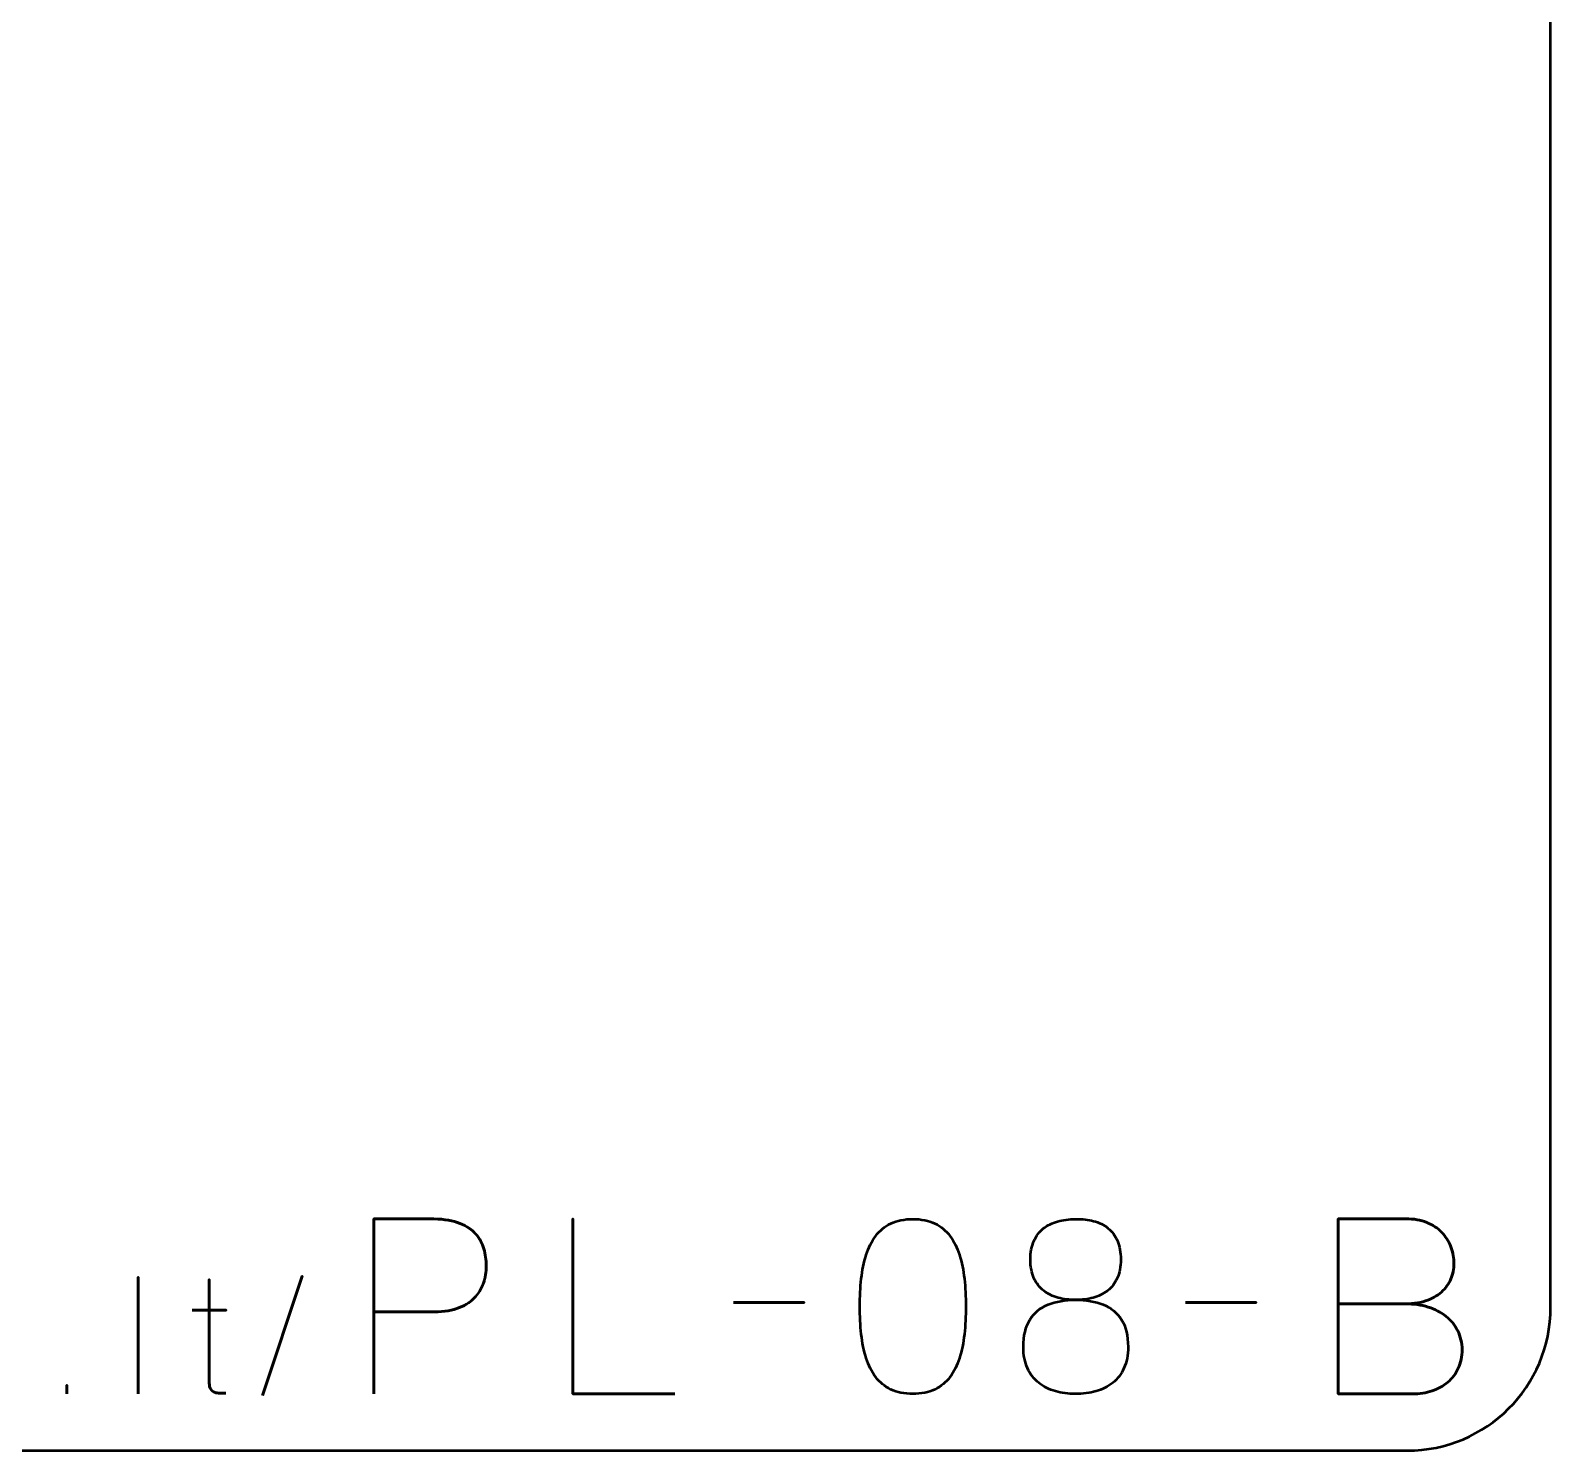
# Model space of a CAD drawing. Header units: centimetres. Extents: x -21 to 0, y -29.7 to 0.
# Drawn here: x -5.3 to 0, y -29.7 to -24.75 of the extents above; entities that cross this region are included whole.
import ezdxf

# ---------------------------------------------------------------- set-up
doc = ezdxf.new("R2010")
doc.units = ezdxf.units.CM
doc.header["$MEASUREMENT"] = 0
doc.layers.add('Layer 1', color=7, linetype='Continuous')

msp = doc.modelspace()

# ---------------------------------------------------------------- linework, layer by layer
at = {"layer": 'Layer 1', "color": 22, "lineweight": 53}
msp.add_open_spline([(-21.00003, -29.19996), (-21.00003, -29.19996), (-21.00003, -0.49992), (-21.00003, -0.49992), (-21.00003, -0.49992), (-21.00003, -0.22295), (-20.77694, 0.00004), (-20.49994, 0.00004), (-20.49994, 0.00004), (-20.49994, 0.00004), (-0.50008, 0.00004), (-0.50008, 0.00004), (-0.50008, 0.00004), (-0.22294, 0.00004), (0.00002, -0.22295), (0.00002, -0.49992), (0.00002, -0.49992), (0.00002, -0.49992), (0.00002, -29.19996), (0.00002, -29.19996), (0.00002, -29.19996), (0.00002, -29.47696), (-0.22294, -29.70005), (-0.50008, -29.70005), (-0.50008, -29.70005), (-0.50008, -29.70005), (-20.49994, -29.70005), (-20.49994, -29.70005), (-20.49994, -29.70005), (-20.77694, -29.70005), (-21.00003, -29.47696), (-21.00003, -29.19996)], degree=3, knots=[0, 0, 0, 0, 0.125, 0.125, 0.125, 0.125, 0.25, 0.25, 0.25, 0.25, 0.375, 0.375, 0.375, 0.375, 0.5, 0.5, 0.5, 0.5, 0.625, 0.625, 0.625, 0.625, 0.75, 0.75, 0.75, 0.75, 0.875, 0.875, 0.875, 0.875, 1, 1, 1, 1], dxfattribs=at)
at = {"layer": 'Layer 1', "color": 30, "lineweight": 53}
for points, knots in [([(-4.10046, -29.50247), (-4.10046, -29.50247), (-4.10046, -28.89202), (-4.10046, -28.89202), (-4.10046, -28.89202), (-4.10046, -28.89202), (-3.90573, -28.89202), (-3.90573, -28.89202), (-3.90573, -28.89202), (-3.86678, -28.89216), (-3.83475, -28.89654), (-3.80949, -28.905), (-3.80949, -28.905), (-3.78437, -28.91333), (-3.76461, -28.9249), (-3.75036, -28.93958), (-3.75036, -28.93958), (-3.73611, -28.95411), (-3.72595, -28.97076), (-3.71974, -28.98953), (-3.71974, -28.98953), (-3.71367, -29.0083), (-3.71014, -29.02791), (-3.7093, -29.04865), (-3.7093, -29.04865), (-3.70831, -29.0694), (-3.71071, -29.08972), (-3.71635, -29.10947), (-3.71635, -29.10947), (-3.72214, -29.12923), (-3.73188, -29.14715), (-3.74585, -29.16324), (-3.74585, -29.16324), (-3.75967, -29.17932), (-3.77844, -29.19217), (-3.80201, -29.20162), (-3.80201, -29.20162), (-3.82557, -29.21122), (-3.85478, -29.21601), (-3.88964, -29.2163), (-3.88964, -29.2163), (-3.88964, -29.2163), (-4.10046, -29.2163), (-4.10046, -29.2163), (-4.10046, -29.2163), (-4.10046, -29.2163), (-3.88964, -29.2163), (-3.88964, -29.2163), (-3.88964, -29.2163), (-3.85549, -29.21601), (-3.82656, -29.21122), (-3.80314, -29.20162), (-3.80314, -29.20162), (-3.77957, -29.19217), (-3.7608, -29.17932), (-3.74669, -29.16324), (-3.74669, -29.16324), (-3.73272, -29.14715), (-3.7227, -29.12923), (-3.71678, -29.10947), (-3.71678, -29.10947), (-3.71085, -29.08972), (-3.70831, -29.0694), (-3.7093, -29.04865), (-3.7093, -29.04865), (-3.71014, -29.02791), (-3.71367, -29.0083), (-3.72002, -28.98953), (-3.72002, -28.98953), (-3.72623, -28.97076), (-3.73667, -28.95411), (-3.75093, -28.93958), (-3.75093, -28.93958), (-3.76532, -28.9249), (-3.78507, -28.91333), (-3.81019, -28.905), (-3.81019, -28.905), (-3.83545, -28.89654), (-3.8672, -28.89216), (-3.90573, -28.89202), (-3.90573, -28.89202), (-3.90573, -28.89202), (-4.10046, -28.89202), (-4.10046, -28.89202), (-4.10046, -28.89202), (-4.10046, -28.89202), (-4.10046, -29.50247), (-4.10046, -29.50247)], [0, 0, 0, 0, 0.0454545, 0.0454545, 0.0454545, 0.0454545, 0.0909091, 0.0909091, 0.0909091, 0.0909091, 0.1363636, 0.1363636, 0.1363636, 0.1363636, 0.1818182, 0.1818182, 0.1818182, 0.1818182, 0.2272727, 0.2272727, 0.2272727, 0.2272727, 0.2727273, 0.2727273, 0.2727273, 0.2727273, 0.3181818, 0.3181818, 0.3181818, 0.3181818, 0.3636364, 0.3636364, 0.3636364, 0.3636364, 0.4090909, 0.4090909, 0.4090909, 0.4090909, 0.4545455, 0.4545455, 0.4545455, 0.4545455, 0.5, 0.5, 0.5, 0.5, 0.5454545, 0.5454545, 0.5454545, 0.5454545, 0.5909091, 0.5909091, 0.5909091, 0.5909091, 0.6363636, 0.6363636, 0.6363636, 0.6363636, 0.6818182, 0.6818182, 0.6818182, 0.6818182, 0.7272727, 0.7272727, 0.7272727, 0.7272727, 0.7727273, 0.7727273, 0.7727273, 0.7727273, 0.8181818, 0.8181818, 0.8181818, 0.8181818, 0.8636364, 0.8636364, 0.8636364, 0.8636364, 0.9090909, 0.9090909, 0.9090909, 0.9090909, 0.9545455, 0.9545455, 0.9545455, 0.9545455, 1, 1, 1, 1]), ([(-3.05143, -29.50247), (-3.05143, -29.50247), (-3.40788, -29.50247), (-3.40788, -29.50247), (-3.40788, -29.50247), (-3.40788, -29.50247), (-3.40788, -28.89202), (-3.40788, -28.89202), (-3.40788, -28.89202), (-3.40788, -28.89202), (-3.40788, -29.50247), (-3.40788, -29.50247), (-3.40788, -29.50247), (-3.40788, -29.50247), (-3.05143, -29.50247), (-3.05143, -29.50247)], [0, 0, 0, 0, 0.25, 0.25, 0.25, 0.25, 0.5, 0.5, 0.5, 0.5, 0.75, 0.75, 0.75, 0.75, 1, 1, 1, 1]), ([(-2.22254, -29.50247), (-2.1929, -29.50233), (-2.16736, -29.49711), (-2.14605, -29.48695), (-2.14605, -29.48695), (-2.12489, -29.47679), (-2.10725, -29.46225), (-2.09314, -29.44377), (-2.09314, -29.44377), (-2.07917, -29.42514), (-2.06816, -29.40313), (-2.05997, -29.37773), (-2.05997, -29.37773), (-2.05193, -29.35233), (-2.04615, -29.32453), (-2.0429, -29.29405), (-2.0429, -29.29405), (-2.03951, -29.26357), (-2.03782, -29.23154), (-2.03796, -29.19767), (-2.03796, -29.19767), (-2.03782, -29.16394), (-2.03951, -29.13191), (-2.0429, -29.10157), (-2.0429, -29.10157), (-2.04615, -29.07123), (-2.05193, -29.04329), (-2.05997, -29.01789), (-2.05997, -29.01789), (-2.06816, -28.99263), (-2.07917, -28.97062), (-2.09314, -28.95185), (-2.09314, -28.95185), (-2.10725, -28.93323), (-2.12489, -28.91869), (-2.14605, -28.90853), (-2.14605, -28.90853), (-2.16736, -28.89823), (-2.1929, -28.89301), (-2.22254, -28.89287), (-2.22254, -28.89287), (-2.25217, -28.89301), (-2.27771, -28.89823), (-2.29902, -28.90853), (-2.29902, -28.90853), (-2.32018, -28.91869), (-2.33782, -28.93323), (-2.35193, -28.95185), (-2.35193, -28.95185), (-2.36591, -28.97062), (-2.37691, -28.99263), (-2.3851, -29.01789), (-2.3851, -29.01789), (-2.39314, -29.04329), (-2.39893, -29.07123), (-2.40217, -29.10157), (-2.40217, -29.10157), (-2.40556, -29.13191), (-2.40725, -29.16394), (-2.40711, -29.19767), (-2.40711, -29.19767), (-2.40725, -29.23154), (-2.40556, -29.26357), (-2.40217, -29.29405), (-2.40217, -29.29405), (-2.39893, -29.32453), (-2.39314, -29.35233), (-2.3851, -29.37773), (-2.3851, -29.37773), (-2.37691, -29.40313), (-2.36591, -29.42514), (-2.35193, -29.44377), (-2.35193, -29.44377), (-2.33782, -29.46225), (-2.32018, -29.47679), (-2.29902, -29.48695), (-2.29902, -29.48695), (-2.27771, -29.49711), (-2.25217, -29.50233), (-2.22254, -29.50247)], [0, 0, 0, 0, 0.05, 0.05, 0.05, 0.05, 0.1, 0.1, 0.1, 0.1, 0.15, 0.15, 0.15, 0.15, 0.2, 0.2, 0.2, 0.2, 0.25, 0.25, 0.25, 0.25, 0.3, 0.3, 0.3, 0.3, 0.35, 0.35, 0.35, 0.35, 0.4, 0.4, 0.4, 0.4, 0.45, 0.45, 0.45, 0.45, 0.5, 0.5, 0.5, 0.5, 0.55, 0.55, 0.55, 0.55, 0.6, 0.6, 0.6, 0.6, 0.65, 0.65, 0.65, 0.65, 0.7, 0.7, 0.7, 0.7, 0.75, 0.75, 0.75, 0.75, 0.8, 0.8, 0.8, 0.8, 0.85, 0.85, 0.85, 0.85, 0.9, 0.9, 0.9, 0.9, 0.95, 0.95, 0.95, 0.95, 1, 1, 1, 1]), ([(-2.22254, -29.50247), (-2.1929, -29.50233), (-2.16736, -29.49711), (-2.14605, -29.48695), (-2.14605, -29.48695), (-2.12489, -29.47679), (-2.10725, -29.46225), (-2.09314, -29.44377), (-2.09314, -29.44377), (-2.07917, -29.42514), (-2.06816, -29.40313), (-2.05997, -29.37773), (-2.05997, -29.37773), (-2.05193, -29.35233), (-2.04615, -29.32453), (-2.0429, -29.29405), (-2.0429, -29.29405), (-2.03951, -29.26357), (-2.03782, -29.23154), (-2.03796, -29.19767), (-2.03796, -29.19767), (-2.03782, -29.16394), (-2.03951, -29.13191), (-2.0429, -29.10157), (-2.0429, -29.10157), (-2.04615, -29.07123), (-2.05193, -29.04329), (-2.05997, -29.01789), (-2.05997, -29.01789), (-2.06816, -28.99263), (-2.07917, -28.97062), (-2.09314, -28.95185), (-2.09314, -28.95185), (-2.10725, -28.93323), (-2.12489, -28.91869), (-2.14605, -28.90853), (-2.14605, -28.90853), (-2.16736, -28.89823), (-2.1929, -28.89301), (-2.22254, -28.89287), (-2.22254, -28.89287), (-2.25217, -28.89301), (-2.27771, -28.89823), (-2.29902, -28.90853), (-2.29902, -28.90853), (-2.32018, -28.91869), (-2.33782, -28.93323), (-2.35193, -28.95185), (-2.35193, -28.95185), (-2.36591, -28.97062), (-2.37691, -28.99263), (-2.3851, -29.01789), (-2.3851, -29.01789), (-2.39314, -29.04329), (-2.39893, -29.07123), (-2.40217, -29.10157), (-2.40217, -29.10157), (-2.40556, -29.13191), (-2.40725, -29.16394), (-2.40711, -29.19767), (-2.40711, -29.19767), (-2.40725, -29.23154), (-2.40556, -29.26357), (-2.40217, -29.29405), (-2.40217, -29.29405), (-2.39893, -29.32453), (-2.39314, -29.35233), (-2.3851, -29.37773), (-2.3851, -29.37773), (-2.37691, -29.40313), (-2.36591, -29.42514), (-2.35193, -29.44377), (-2.35193, -29.44377), (-2.33782, -29.46225), (-2.32018, -29.47679), (-2.29902, -29.48695), (-2.29902, -29.48695), (-2.27771, -29.49711), (-2.25217, -29.50233), (-2.22254, -29.50247)], [0, 0, 0, 0, 0.05, 0.05, 0.05, 0.05, 0.1, 0.1, 0.1, 0.1, 0.15, 0.15, 0.15, 0.15, 0.2, 0.2, 0.2, 0.2, 0.25, 0.25, 0.25, 0.25, 0.3, 0.3, 0.3, 0.3, 0.35, 0.35, 0.35, 0.35, 0.4, 0.4, 0.4, 0.4, 0.45, 0.45, 0.45, 0.45, 0.5, 0.5, 0.5, 0.5, 0.55, 0.55, 0.55, 0.55, 0.6, 0.6, 0.6, 0.6, 0.65, 0.65, 0.65, 0.65, 0.7, 0.7, 0.7, 0.7, 0.75, 0.75, 0.75, 0.75, 0.8, 0.8, 0.8, 0.8, 0.85, 0.85, 0.85, 0.85, 0.9, 0.9, 0.9, 0.9, 0.95, 0.95, 0.95, 0.95, 1, 1, 1, 1]), ([(-1.65527, -29.17481), (-1.63353, -29.17481), (-1.61321, -29.17227), (-1.59416, -29.16719), (-1.59416, -29.16719), (-1.57526, -29.16197), (-1.5586, -29.15378), (-1.54407, -29.14264), (-1.54407, -29.14264), (-1.52968, -29.13149), (-1.51839, -29.11695), (-1.5102, -29.09903), (-1.5102, -29.09903), (-1.50202, -29.08125), (-1.49793, -29.05966), (-1.49778, -29.03426), (-1.49778, -29.03426), (-1.49793, -29.00886), (-1.50188, -28.98713), (-1.50964, -28.96907), (-1.50964, -28.96907), (-1.5174, -28.95101), (-1.52841, -28.93619), (-1.54252, -28.92476), (-1.54252, -28.92476), (-1.55663, -28.91347), (-1.57328, -28.90514), (-1.59247, -28.89992), (-1.59247, -28.89992), (-1.61152, -28.8947), (-1.63255, -28.89244), (-1.65527, -28.89287), (-1.65527, -28.89287), (-1.67798, -28.89315), (-1.69901, -28.89611), (-1.71806, -28.90133), (-1.71806, -28.90133), (-1.73725, -28.9067), (-1.7539, -28.91488), (-1.76801, -28.92603), (-1.76801, -28.92603), (-1.78212, -28.93718), (-1.79313, -28.95171), (-1.80089, -28.96949), (-1.80089, -28.96949), (-1.80865, -28.98741), (-1.81261, -29.00886), (-1.81275, -29.03426), (-1.81275, -29.03426), (-1.81261, -29.05966), (-1.80851, -29.08125), (-1.80033, -29.09903), (-1.80033, -29.09903), (-1.79214, -29.11695), (-1.78085, -29.13149), (-1.76632, -29.14264), (-1.76632, -29.14264), (-1.75193, -29.15378), (-1.73528, -29.16197), (-1.71637, -29.16719), (-1.71637, -29.16719), (-1.69732, -29.17227), (-1.677, -29.17481), (-1.65527, -29.17481)], [0, 0, 0, 0, 0.0625, 0.0625, 0.0625, 0.0625, 0.125, 0.125, 0.125, 0.125, 0.1875, 0.1875, 0.1875, 0.1875, 0.25, 0.25, 0.25, 0.25, 0.3125, 0.3125, 0.3125, 0.3125, 0.375, 0.375, 0.375, 0.375, 0.4375, 0.4375, 0.4375, 0.4375, 0.5, 0.5, 0.5, 0.5, 0.5625, 0.5625, 0.5625, 0.5625, 0.625, 0.625, 0.625, 0.625, 0.6875, 0.6875, 0.6875, 0.6875, 0.75, 0.75, 0.75, 0.75, 0.8125, 0.8125, 0.8125, 0.8125, 0.875, 0.875, 0.875, 0.875, 0.9375, 0.9375, 0.9375, 0.9375, 1, 1, 1, 1]), ([(-1.65527, -29.17481), (-1.63353, -29.17481), (-1.61321, -29.17227), (-1.59416, -29.16719), (-1.59416, -29.16719), (-1.57526, -29.16197), (-1.5586, -29.15378), (-1.54407, -29.14264), (-1.54407, -29.14264), (-1.52968, -29.13149), (-1.51839, -29.11695), (-1.5102, -29.09903), (-1.5102, -29.09903), (-1.50202, -29.08125), (-1.49793, -29.05966), (-1.49778, -29.03426), (-1.49778, -29.03426), (-1.49793, -29.00886), (-1.50188, -28.98713), (-1.50964, -28.96907), (-1.50964, -28.96907), (-1.5174, -28.95101), (-1.52841, -28.93619), (-1.54252, -28.92476), (-1.54252, -28.92476), (-1.55663, -28.91347), (-1.57328, -28.90514), (-1.59247, -28.89992), (-1.59247, -28.89992), (-1.61152, -28.8947), (-1.63255, -28.89244), (-1.65527, -28.89287), (-1.65527, -28.89287), (-1.67798, -28.89315), (-1.69901, -28.89611), (-1.71806, -28.90133), (-1.71806, -28.90133), (-1.73725, -28.9067), (-1.7539, -28.91488), (-1.76801, -28.92603), (-1.76801, -28.92603), (-1.78212, -28.93718), (-1.79313, -28.95171), (-1.80089, -28.96949), (-1.80089, -28.96949), (-1.80865, -28.98741), (-1.81261, -29.00886), (-1.81275, -29.03426), (-1.81275, -29.03426), (-1.81261, -29.05966), (-1.80851, -29.08125), (-1.80033, -29.09903), (-1.80033, -29.09903), (-1.79214, -29.11695), (-1.78085, -29.13149), (-1.76632, -29.14264), (-1.76632, -29.14264), (-1.75193, -29.15378), (-1.73528, -29.16197), (-1.71637, -29.16719), (-1.71637, -29.16719), (-1.69732, -29.17227), (-1.677, -29.17481), (-1.65527, -29.17481)], [0, 0, 0, 0, 0.0625, 0.0625, 0.0625, 0.0625, 0.125, 0.125, 0.125, 0.125, 0.1875, 0.1875, 0.1875, 0.1875, 0.25, 0.25, 0.25, 0.25, 0.3125, 0.3125, 0.3125, 0.3125, 0.375, 0.375, 0.375, 0.375, 0.4375, 0.4375, 0.4375, 0.4375, 0.5, 0.5, 0.5, 0.5, 0.5625, 0.5625, 0.5625, 0.5625, 0.625, 0.625, 0.625, 0.625, 0.6875, 0.6875, 0.6875, 0.6875, 0.75, 0.75, 0.75, 0.75, 0.8125, 0.8125, 0.8125, 0.8125, 0.875, 0.875, 0.875, 0.875, 0.9375, 0.9375, 0.9375, 0.9375, 1, 1, 1, 1]), ([(-0.74086, -29.18836), (-0.74086, -29.18836), (-0.50633, -29.18836), (-0.50633, -29.18836), (-0.50633, -29.18836), (-0.47585, -29.18821), (-0.44989, -29.18398), (-0.42801, -29.17566), (-0.42801, -29.17566), (-0.40628, -29.16747), (-0.38864, -29.15632), (-0.37496, -29.14235), (-0.37496, -29.14235), (-0.36127, -29.12838), (-0.35139, -29.11258), (-0.34518, -29.09508), (-0.34518, -29.09508), (-0.33911, -29.07772), (-0.33629, -29.05966), (-0.337, -29.04103), (-0.337, -29.04103), (-0.33784, -29.02241), (-0.3418, -29.00435), (-0.34885, -28.98671), (-0.34885, -28.98671), (-0.35577, -28.96907), (-0.36621, -28.95312), (-0.3799, -28.93887), (-0.3799, -28.93887), (-0.39358, -28.92462), (-0.41066, -28.91333), (-0.4314, -28.905), (-0.4314, -28.905), (-0.45214, -28.89654), (-0.47656, -28.89216), (-0.50464, -28.89202), (-0.50464, -28.89202), (-0.50464, -28.89202), (-0.74086, -28.89202), (-0.74086, -28.89202), (-0.74086, -28.89202), (-0.74086, -28.89202), (-0.74086, -29.50247), (-0.74086, -29.50247), (-0.74086, -29.50247), (-0.74086, -29.50247), (-0.48093, -29.50247), (-0.48093, -29.50247), (-0.48093, -29.50247), (-0.45666, -29.50247), (-0.43408, -29.49894), (-0.4132, -29.49203), (-0.4132, -29.49203), (-0.39231, -29.48497), (-0.37411, -29.47495), (-0.35831, -29.46155), (-0.35831, -29.46155), (-0.34264, -29.44828), (-0.33037, -29.4322), (-0.32162, -29.41315), (-0.32162, -29.41315), (-0.31287, -29.3941), (-0.30835, -29.37251), (-0.30821, -29.34838), (-0.30821, -29.34838), (-0.30878, -29.3241), (-0.31386, -29.30223), (-0.32359, -29.28262), (-0.32359, -29.28262), (-0.33333, -29.263), (-0.34688, -29.24621), (-0.36437, -29.2321), (-0.36437, -29.2321), (-0.38187, -29.21813), (-0.40276, -29.20726), (-0.42674, -29.19979), (-0.42674, -29.19979), (-0.45073, -29.19231), (-0.47726, -29.1885), (-0.50633, -29.18836), (-0.50633, -29.18836), (-0.47726, -29.1885), (-0.45073, -29.19231), (-0.42674, -29.19979), (-0.42674, -29.19979), (-0.40276, -29.20726), (-0.38187, -29.21813), (-0.36437, -29.2321), (-0.36437, -29.2321), (-0.34688, -29.24621), (-0.33333, -29.263), (-0.32359, -29.28262), (-0.32359, -29.28262), (-0.31386, -29.30223), (-0.30878, -29.3241), (-0.30821, -29.34838), (-0.30821, -29.34838), (-0.30835, -29.37251), (-0.31287, -29.3941), (-0.32162, -29.41315), (-0.32162, -29.41315), (-0.33037, -29.4322), (-0.34264, -29.44828), (-0.35831, -29.46155), (-0.35831, -29.46155), (-0.37411, -29.47495), (-0.39231, -29.48497), (-0.4132, -29.49203), (-0.4132, -29.49203), (-0.43408, -29.49894), (-0.45666, -29.50247), (-0.48093, -29.50247), (-0.48093, -29.50247), (-0.48093, -29.50247), (-0.74086, -29.50247), (-0.74086, -29.50247), (-0.74086, -29.50247), (-0.74086, -29.50247), (-0.74086, -28.89202), (-0.74086, -28.89202), (-0.74086, -28.89202), (-0.74086, -28.89202), (-0.50464, -28.89202), (-0.50464, -28.89202), (-0.50464, -28.89202), (-0.47656, -28.89216), (-0.45214, -28.89654), (-0.4314, -28.905), (-0.4314, -28.905), (-0.41066, -28.91333), (-0.39358, -28.92462), (-0.3799, -28.93887), (-0.3799, -28.93887), (-0.36621, -28.95312), (-0.35577, -28.96907), (-0.34885, -28.98671), (-0.34885, -28.98671), (-0.3418, -29.00435), (-0.33784, -29.02241), (-0.337, -29.04103), (-0.337, -29.04103), (-0.33629, -29.05966), (-0.33911, -29.07772), (-0.34518, -29.09508), (-0.34518, -29.09508), (-0.35139, -29.11258), (-0.36127, -29.12838), (-0.37496, -29.14235), (-0.37496, -29.14235), (-0.38864, -29.15632), (-0.40628, -29.16747), (-0.42801, -29.17566), (-0.42801, -29.17566), (-0.44989, -29.18398), (-0.47585, -29.18821), (-0.50633, -29.18836), (-0.50633, -29.18836), (-0.50633, -29.18836), (-0.74086, -29.18836), (-0.74086, -29.18836)], [0, 0, 0, 0, 0.025, 0.025, 0.025, 0.025, 0.05, 0.05, 0.05, 0.05, 0.075, 0.075, 0.075, 0.075, 0.1, 0.1, 0.1, 0.1, 0.125, 0.125, 0.125, 0.125, 0.15, 0.15, 0.15, 0.15, 0.175, 0.175, 0.175, 0.175, 0.2, 0.2, 0.2, 0.2, 0.225, 0.225, 0.225, 0.225, 0.25, 0.25, 0.25, 0.25, 0.275, 0.275, 0.275, 0.275, 0.3, 0.3, 0.3, 0.3, 0.325, 0.325, 0.325, 0.325, 0.35, 0.35, 0.35, 0.35, 0.375, 0.375, 0.375, 0.375, 0.4, 0.4, 0.4, 0.4, 0.425, 0.425, 0.425, 0.425, 0.45, 0.45, 0.45, 0.45, 0.475, 0.475, 0.475, 0.475, 0.5, 0.5, 0.5, 0.5, 0.525, 0.525, 0.525, 0.525, 0.55, 0.55, 0.55, 0.55, 0.575, 0.575, 0.575, 0.575, 0.6, 0.6, 0.6, 0.6, 0.625, 0.625, 0.625, 0.625, 0.65, 0.65, 0.65, 0.65, 0.675, 0.675, 0.675, 0.675, 0.7, 0.7, 0.7, 0.7, 0.725, 0.725, 0.725, 0.725, 0.75, 0.75, 0.75, 0.75, 0.775, 0.775, 0.775, 0.775, 0.8, 0.8, 0.8, 0.8, 0.825, 0.825, 0.825, 0.825, 0.85, 0.85, 0.85, 0.85, 0.875, 0.875, 0.875, 0.875, 0.9, 0.9, 0.9, 0.9, 0.925, 0.925, 0.925, 0.925, 0.95, 0.95, 0.95, 0.95, 0.975, 0.975, 0.975, 0.975, 1, 1, 1, 1]), ([(-4.92173, -29.50247), (-4.92173, -29.50247), (-4.92173, -29.09551), (-4.92173, -29.09551), (-4.92173, -29.09551), (-4.92173, -29.09551), (-4.92173, -29.50247), (-4.92173, -29.50247)], [0, 0, 0, 0, 0.5, 0.5, 0.5, 0.5, 1, 1, 1, 1]), ([(-4.61693, -29.49965), (-4.62389, -29.50021), (-4.63085, -29.5004), (-4.63763, -29.50021), (-4.63763, -29.50021), (-4.6444, -29.50002), (-4.65052, -29.49899), (-4.65607, -29.49692), (-4.65607, -29.49692), (-4.66162, -29.49494), (-4.66604, -29.49137), (-4.66942, -29.48629), (-4.66942, -29.48629), (-4.67272, -29.48121), (-4.67441, -29.47397), (-4.6745, -29.46465), (-4.6745, -29.46465), (-4.6745, -29.46023), (-4.6745, -29.45271), (-4.6745, -29.44217), (-4.6745, -29.44217), (-4.6745, -29.43154), (-4.6745, -29.41874), (-4.6745, -29.4036), (-4.6745, -29.4036), (-4.6745, -29.38845), (-4.6745, -29.3719), (-4.6745, -29.35393), (-4.6745, -29.35393), (-4.6745, -29.33596), (-4.6745, -29.31743), (-4.6745, -29.29824), (-4.6745, -29.29824), (-4.6745, -29.27905), (-4.6745, -29.26014), (-4.6745, -29.24142), (-4.6745, -29.24142), (-4.6745, -29.2227), (-4.6745, -29.2051), (-4.6745, -29.18855), (-4.6745, -29.18855), (-4.6745, -29.17199), (-4.6745, -29.15731), (-4.6745, -29.14462), (-4.6745, -29.14462), (-4.6745, -29.13182), (-4.6745, -29.12185), (-4.6745, -29.11451), (-4.6745, -29.11451), (-4.6745, -29.10727), (-4.6745, -29.1035), (-4.6745, -29.10341), (-4.6745, -29.10341), (-4.6745, -29.1035), (-4.6745, -29.10727), (-4.6745, -29.11451), (-4.6745, -29.11451), (-4.6745, -29.12185), (-4.6745, -29.13182), (-4.6745, -29.14462), (-4.6745, -29.14462), (-4.6745, -29.15731), (-4.6745, -29.17199), (-4.6745, -29.18855), (-4.6745, -29.18855), (-4.6745, -29.2051), (-4.6745, -29.2227), (-4.6745, -29.24142), (-4.6745, -29.24142), (-4.6745, -29.26014), (-4.6745, -29.27905), (-4.6745, -29.29824), (-4.6745, -29.29824), (-4.6745, -29.31743), (-4.6745, -29.33596), (-4.6745, -29.35393), (-4.6745, -29.35393), (-4.6745, -29.3719), (-4.6745, -29.38845), (-4.6745, -29.4036), (-4.6745, -29.4036), (-4.6745, -29.41874), (-4.6745, -29.43154), (-4.6745, -29.44217), (-4.6745, -29.44217), (-4.6745, -29.45271), (-4.6745, -29.46023), (-4.6745, -29.46465), (-4.6745, -29.46465), (-4.67441, -29.47397), (-4.67272, -29.48121), (-4.66942, -29.48629), (-4.66942, -29.48629), (-4.66604, -29.49137), (-4.66162, -29.49494), (-4.65607, -29.49692), (-4.65607, -29.49692), (-4.65052, -29.49899), (-4.6444, -29.50002), (-4.63763, -29.50021), (-4.63763, -29.50021), (-4.63085, -29.5004), (-4.62389, -29.50021), (-4.61693, -29.49965)], [0, 0, 0, 0, 0.0384615, 0.0384615, 0.0384615, 0.0384615, 0.0769231, 0.0769231, 0.0769231, 0.0769231, 0.1153846, 0.1153846, 0.1153846, 0.1153846, 0.1538462, 0.1538462, 0.1538462, 0.1538462, 0.1923077, 0.1923077, 0.1923077, 0.1923077, 0.2307692, 0.2307692, 0.2307692, 0.2307692, 0.2692308, 0.2692308, 0.2692308, 0.2692308, 0.3076923, 0.3076923, 0.3076923, 0.3076923, 0.3461538, 0.3461538, 0.3461538, 0.3461538, 0.3846154, 0.3846154, 0.3846154, 0.3846154, 0.4230769, 0.4230769, 0.4230769, 0.4230769, 0.4615385, 0.4615385, 0.4615385, 0.4615385, 0.5, 0.5, 0.5, 0.5, 0.5384615, 0.5384615, 0.5384615, 0.5384615, 0.5769231, 0.5769231, 0.5769231, 0.5769231, 0.6153846, 0.6153846, 0.6153846, 0.6153846, 0.6538462, 0.6538462, 0.6538462, 0.6538462, 0.6923077, 0.6923077, 0.6923077, 0.6923077, 0.7307692, 0.7307692, 0.7307692, 0.7307692, 0.7692308, 0.7692308, 0.7692308, 0.7692308, 0.8076923, 0.8076923, 0.8076923, 0.8076923, 0.8461538, 0.8461538, 0.8461538, 0.8461538, 0.8846154, 0.8846154, 0.8846154, 0.8846154, 0.9230769, 0.9230769, 0.9230769, 0.9230769, 0.9615385, 0.9615385, 0.9615385, 0.9615385, 1, 1, 1, 1]), ([(-4.4888, -29.50811), (-4.4888, -29.50811), (-4.35051, -29.09156), (-4.35051, -29.09156), (-4.35051, -29.09156), (-4.35051, -29.09156), (-4.4888, -29.50811), (-4.4888, -29.50811)], [0, 0, 0, 0, 0.5, 0.5, 0.5, 0.5, 1, 1, 1, 1]), ([(-2.84738, -29.18328), (-2.84738, -29.18328), (-2.601, -29.18328), (-2.601, -29.18328), (-2.601, -29.18328), (-2.601, -29.18328), (-2.84738, -29.18328), (-2.84738, -29.18328)], [0, 0, 0, 0, 0.5, 0.5, 0.5, 0.5, 1, 1, 1, 1]), ([(-1.65527, -29.50247), (-1.62987, -29.50247), (-1.60616, -29.49951), (-1.58415, -29.4933), (-1.58415, -29.4933), (-1.56213, -29.48709), (-1.5428, -29.47735), (-1.52601, -29.46409), (-1.52601, -29.46409), (-1.50936, -29.45096), (-1.49623, -29.43403), (-1.48678, -29.41315), (-1.48678, -29.41315), (-1.47732, -29.3924), (-1.47253, -29.36743), (-1.47238, -29.33822), (-1.47238, -29.33822), (-1.47267, -29.29941), (-1.48029, -29.26794), (-1.49539, -29.24395), (-1.49539, -29.24395), (-1.51049, -29.21982), (-1.53165, -29.20233), (-1.55889, -29.19118), (-1.55889, -29.19118), (-1.58626, -29.18017), (-1.61829, -29.17467), (-1.65527, -29.17481), (-1.65527, -29.17481), (-1.6921, -29.17467), (-1.72427, -29.18017), (-1.75136, -29.19118), (-1.75136, -29.19118), (-1.7786, -29.20233), (-1.79962, -29.21982), (-1.81458, -29.24395), (-1.81458, -29.24395), (-1.82954, -29.26794), (-1.83716, -29.29941), (-1.8373, -29.33822), (-1.8373, -29.33822), (-1.83716, -29.36743), (-1.83236, -29.3924), (-1.82291, -29.41315), (-1.82291, -29.41315), (-1.81345, -29.43403), (-1.80047, -29.45096), (-1.78368, -29.46409), (-1.78368, -29.46409), (-1.76703, -29.47735), (-1.74783, -29.48709), (-1.72582, -29.4933), (-1.72582, -29.4933), (-1.70395, -29.49951), (-1.68038, -29.50247), (-1.65527, -29.50247)], [0, 0, 0, 0, 0.0714286, 0.0714286, 0.0714286, 0.0714286, 0.1428571, 0.1428571, 0.1428571, 0.1428571, 0.2142857, 0.2142857, 0.2142857, 0.2142857, 0.2857143, 0.2857143, 0.2857143, 0.2857143, 0.3571429, 0.3571429, 0.3571429, 0.3571429, 0.4285714, 0.4285714, 0.4285714, 0.4285714, 0.5, 0.5, 0.5, 0.5, 0.5714286, 0.5714286, 0.5714286, 0.5714286, 0.6428571, 0.6428571, 0.6428571, 0.6428571, 0.7142857, 0.7142857, 0.7142857, 0.7142857, 0.7857143, 0.7857143, 0.7857143, 0.7857143, 0.8571429, 0.8571429, 0.8571429, 0.8571429, 0.9285714, 0.9285714, 0.9285714, 0.9285714, 1, 1, 1, 1]), ([(-1.65527, -29.50247), (-1.62987, -29.50247), (-1.60616, -29.49951), (-1.58415, -29.4933), (-1.58415, -29.4933), (-1.56213, -29.48709), (-1.5428, -29.47735), (-1.52601, -29.46409), (-1.52601, -29.46409), (-1.50936, -29.45096), (-1.49623, -29.43403), (-1.48678, -29.41315), (-1.48678, -29.41315), (-1.47732, -29.3924), (-1.47253, -29.36743), (-1.47238, -29.33822), (-1.47238, -29.33822), (-1.47267, -29.29941), (-1.48029, -29.26794), (-1.49539, -29.24395), (-1.49539, -29.24395), (-1.51049, -29.21982), (-1.53165, -29.20233), (-1.55889, -29.19118), (-1.55889, -29.19118), (-1.58626, -29.18017), (-1.61829, -29.17467), (-1.65527, -29.17481), (-1.65527, -29.17481), (-1.6921, -29.17467), (-1.72427, -29.18017), (-1.75136, -29.19118), (-1.75136, -29.19118), (-1.7786, -29.20233), (-1.79962, -29.21982), (-1.81458, -29.24395), (-1.81458, -29.24395), (-1.82954, -29.26794), (-1.83716, -29.29941), (-1.8373, -29.33822), (-1.8373, -29.33822), (-1.83716, -29.36743), (-1.83236, -29.3924), (-1.82291, -29.41315), (-1.82291, -29.41315), (-1.81345, -29.43403), (-1.80047, -29.45096), (-1.78368, -29.46409), (-1.78368, -29.46409), (-1.76703, -29.47735), (-1.74783, -29.48709), (-1.72582, -29.4933), (-1.72582, -29.4933), (-1.70395, -29.49951), (-1.68038, -29.50247), (-1.65527, -29.50247)], [0, 0, 0, 0, 0.0714286, 0.0714286, 0.0714286, 0.0714286, 0.1428571, 0.1428571, 0.1428571, 0.1428571, 0.2142857, 0.2142857, 0.2142857, 0.2142857, 0.2857143, 0.2857143, 0.2857143, 0.2857143, 0.3571429, 0.3571429, 0.3571429, 0.3571429, 0.4285714, 0.4285714, 0.4285714, 0.4285714, 0.5, 0.5, 0.5, 0.5, 0.5714286, 0.5714286, 0.5714286, 0.5714286, 0.6428571, 0.6428571, 0.6428571, 0.6428571, 0.7142857, 0.7142857, 0.7142857, 0.7142857, 0.7857143, 0.7857143, 0.7857143, 0.7857143, 0.8571429, 0.8571429, 0.8571429, 0.8571429, 0.9285714, 0.9285714, 0.9285714, 0.9285714, 1, 1, 1, 1]), ([(-1.27257, -29.18328), (-1.27257, -29.18328), (-1.02619, -29.18328), (-1.02619, -29.18328), (-1.02619, -29.18328), (-1.02619, -29.18328), (-1.27257, -29.18328), (-1.27257, -29.18328)], [0, 0, 0, 0, 0.5, 0.5, 0.5, 0.5, 1, 1, 1, 1]), ([(-4.73377, -29.21009), (-4.73377, -29.21009), (-4.6158, -29.21009), (-4.6158, -29.21009), (-4.6158, -29.21009), (-4.6158, -29.21009), (-4.73377, -29.21009), (-4.73377, -29.21009)], [0, 0, 0, 0, 0.5, 0.5, 0.5, 0.5, 1, 1, 1, 1]), ([(-5.17065, -29.50247), (-5.17065, -29.50247), (-5.17065, -29.47143), (-5.17065, -29.47143), (-5.17065, -29.47143), (-5.17065, -29.47143), (-5.17065, -29.50247), (-5.17065, -29.50247)], [0, 0, 0, 0, 0.5, 0.5, 0.5, 0.5, 1, 1, 1, 1])]:
    msp.add_open_spline(points, degree=3, knots=knots, dxfattribs=at)

doc.saveas('drawing.dxf')
